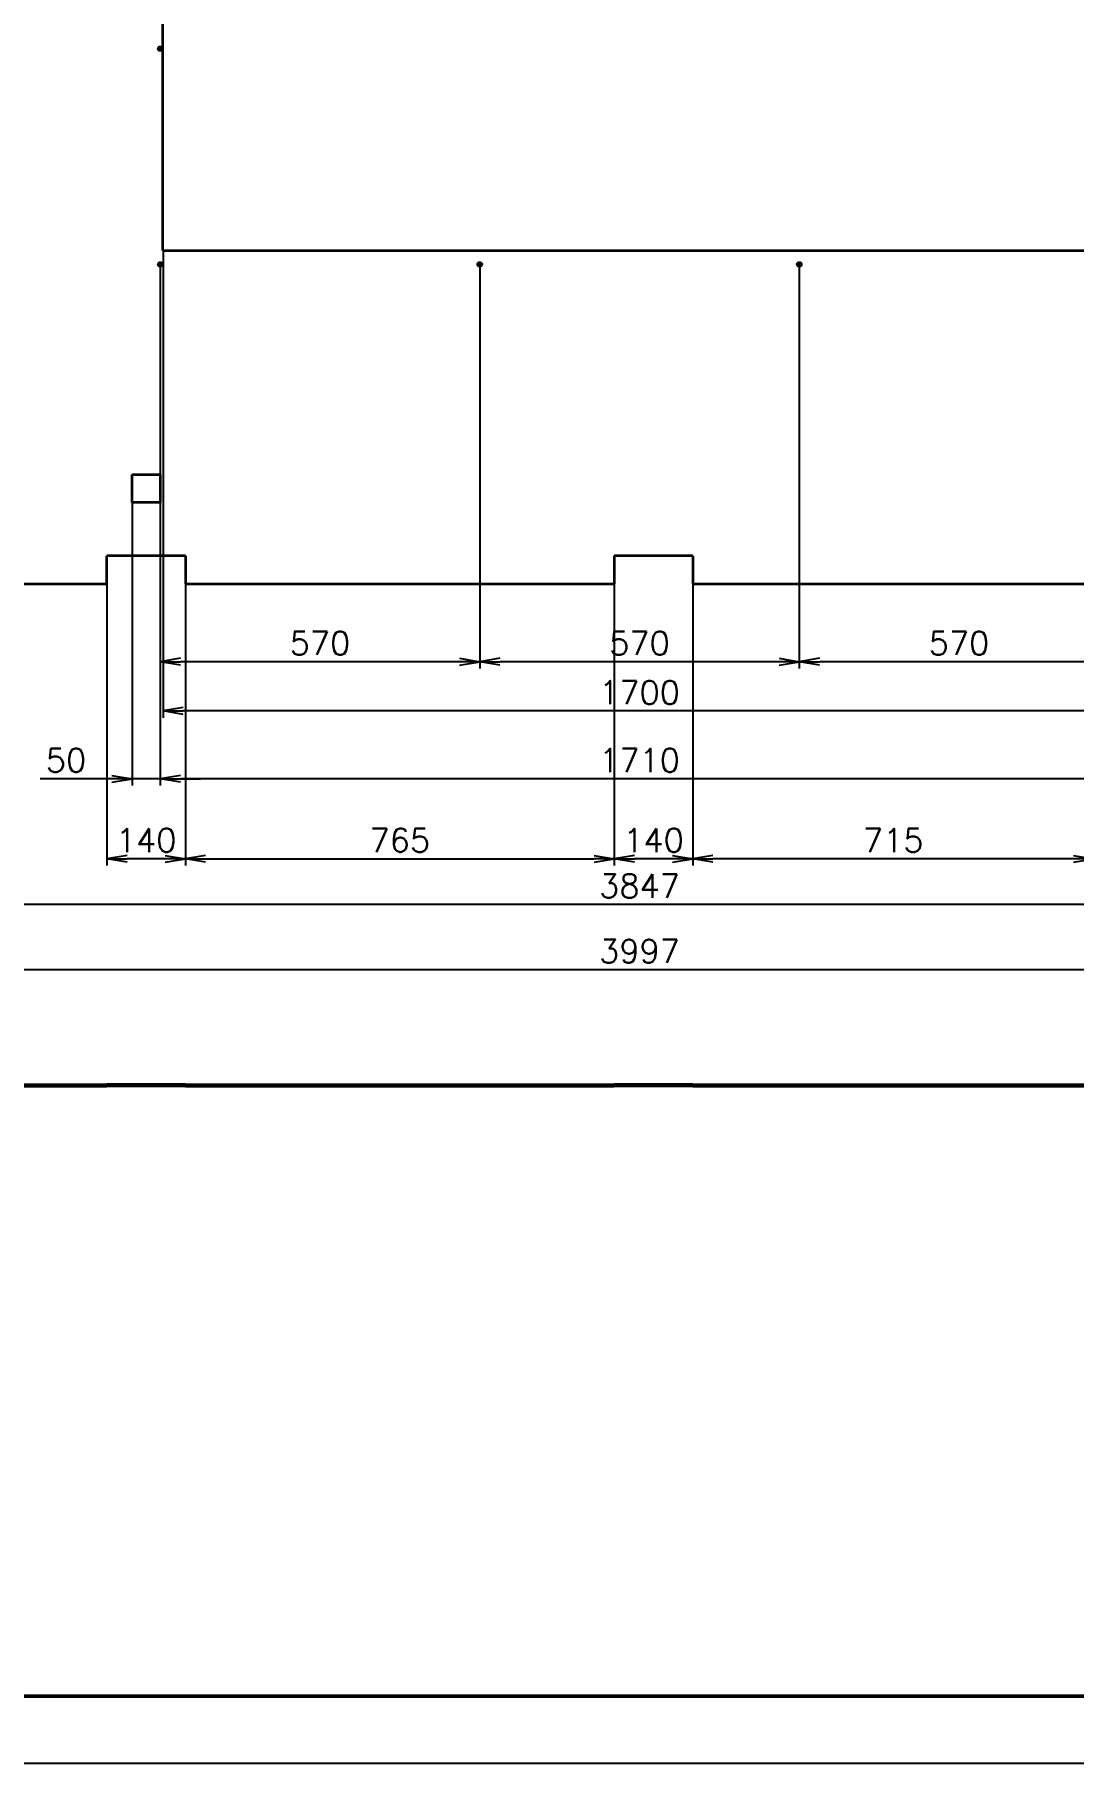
# Model space of a CAD drawing. Header units: millimetres. Extents: x -73083 to 81340, y -6859 to 6812.
# Drawn here: x 6687 to 8540, y -6850 to -3765 of the extents above; entities that cross this region are included whole.
import ezdxf

# ---------------------------------------------------------------- set-up
doc = ezdxf.new("R2010")
doc.units = ezdxf.units.MM
for name, pattern in [('AM_ISO02W050', [7.5, 6, -1.5]), ('CENTER-HOKUTO', [23, 20, -1, 1, -1]), ('DASHED', [15, 12, -3])]:
    doc.linetypes.add(name, pattern=pattern)
doc.layers.add('A3', color=7, linetype='Continuous', plot=False)
doc.layers.add('AM_HID', color=1, linetype='AM_ISO02W050', lineweight=25)
doc.layers.add('AM_VIS', color=7, linetype='Continuous', lineweight=50)
doc.layers.add('word_dim', color=253, linetype='Continuous')
doc.styles.get("Standard").update_dxf_attribs({"font": 'romans.shx', "bigfont": 'bigfont.shx'})
doc.dimstyles.new('STANDARD1-12', dxfattribs={"dimscale": 12, "dimtxt": 3.5, "dimasz": 3, "dimexe": 1, "dimexo": 0, "dimgap": 1, "dimtad": 3, "dimdec": 1, "dimdsep": 46, "dimtxsty": 'Standard', "dimblk1": 'OPEN', "dimblk2": 'OPEN', "dimsah": 1, "dimcen": 0, "dimclrd": 256, "dimclre": 256, "dimclrt": 3, "dimadec": 0, "dimazin": 0, "dimtfac": 1, "dimtdec": 1, "dimtmove": 0, "dimatfit": 3, "dimldrblk": 'OPEN', "dimfxl": 0, "dimtolj": 1, "dimtzin": 0, "dimarcsym": 0})

# ---------------------------------------------------------------- blocks, each defined once
blk = doc.blocks.new('_Open')
at = {"color": 0, "lineweight": -2}
for p, q in [((-1, 0.167), (0, 0)), ((-1, -0.167), (0, 0)), ((0, 0), (-1, 0))]:
    blk.add_line(p, q, dxfattribs=at)
blk = doc.blocks.new('*D2384')
at = {"layer": 'DEFPOINTS', "color": 0, "linetype": 'Continuous', "ltscale": 2}
for p in [(5767.5, -4745.5), (9764.5, -4745.2), (9764.5, -5433.8)]:
    blk.add_point(p, dxfattribs=at)
at = {"layer": 'word_dim', "linetype": 'Continuous', "lineweight": -2, "ltscale": 2}
for p, q in [((5767.5, -4745.5), (5767.5, -5445.8)), ((9764.5, -4745.2), (9764.5, -5445.8)), ((5803.5, -5433.8), (9728.5, -5433.8))]:
    blk.add_line(p, q, dxfattribs=at)
at = {"layer": 'word_dim', "linetype": 'Continuous', "lineweight": -2, "ltscale": 2, "xscale": 36, "yscale": 36, "zscale": 36, "rotation": 180}
blk.add_blockref('_Open', (5767.5, -5433.8), dxfattribs=at)
at = {"layer": 'word_dim', "linetype": 'Continuous', "lineweight": -2, "ltscale": 2, "xscale": 36, "yscale": 36, "zscale": 36}
blk.add_blockref('_Open', (9764.5, -5433.8), dxfattribs=at)
at = {"layer": 'word_dim', "color": 3, "linetype": 'Continuous', "ltscale": 2, "insert": (7766, -5400.8), "char_height": 42, "attachment_point": 5}
blk.add_mtext('\\A1;3997', dxfattribs=at)
blk = doc.blocks.new('*D2387')
at = {"layer": 'DEFPOINTS', "color": 0, "linetype": 'Continuous', "ltscale": 2}
for p in [(7861, -4745.3), (8576, -4745.3), (7861, -5235.9)]:
    blk.add_point(p, dxfattribs=at)
at = {"layer": 'word_dim', "linetype": 'Continuous', "lineweight": -2, "ltscale": 2}
for p, q in [((7861, -4745.3), (7861, -5247.9)), ((8576, -4745.3), (8576, -5247.9)), ((8540, -5235.9), (7897, -5235.9))]:
    blk.add_line(p, q, dxfattribs=at)
at = {"layer": 'word_dim', "linetype": 'Continuous', "lineweight": -2, "ltscale": 2, "xscale": 36, "yscale": 36, "zscale": 36, "rotation": 180}
blk.add_blockref('_Open', (7861, -5235.9), dxfattribs=at)
at = {"layer": 'word_dim', "linetype": 'Continuous', "lineweight": -2, "ltscale": 2, "xscale": 36, "yscale": 36, "zscale": 36}
blk.add_blockref('_Open', (8576, -5235.9), dxfattribs=at)
at = {"layer": 'word_dim', "color": 3, "linetype": 'Continuous', "ltscale": 2, "insert": (8218.5, -5202.9), "char_height": 42, "attachment_point": 5}
blk.add_mtext('\\A1;715', dxfattribs=at)
blk = doc.blocks.new('*D2388')
at = {"layer": 'DEFPOINTS', "color": 0, "linetype": 'Continuous', "ltscale": 2}
for p in [(7721, -4745.3), (7861, -4745.3), (7721, -5235.9)]:
    blk.add_point(p, dxfattribs=at)
at = {"layer": 'word_dim', "linetype": 'Continuous', "lineweight": -2, "ltscale": 2}
for p, q in [((7721, -4745.3), (7721, -5247.9)), ((7861, -4745.3), (7861, -5247.9)), ((7825, -5235.9), (7757, -5235.9))]:
    blk.add_line(p, q, dxfattribs=at)
at = {"layer": 'word_dim', "linetype": 'Continuous', "lineweight": -2, "ltscale": 2, "xscale": 36, "yscale": 36, "zscale": 36, "rotation": 180}
blk.add_blockref('_Open', (7721, -5235.9), dxfattribs=at)
at = {"layer": 'word_dim', "linetype": 'Continuous', "lineweight": -2, "ltscale": 2, "xscale": 36, "yscale": 36, "zscale": 36}
blk.add_blockref('_Open', (7861, -5235.9), dxfattribs=at)
at = {"layer": 'word_dim', "color": 3, "linetype": 'Continuous', "ltscale": 2, "insert": (7791, -5202.9), "char_height": 42, "attachment_point": 5}
blk.add_mtext('\\A1;140', dxfattribs=at)
blk = doc.blocks.new('*D2389')
at = {"layer": 'DEFPOINTS', "color": 0, "linetype": 'Continuous', "ltscale": 2}
for p in [(6956, -4745.4), (7721, -4745.4), (7721, -5235.9)]:
    blk.add_point(p, dxfattribs=at)
at = {"layer": 'word_dim', "linetype": 'Continuous', "lineweight": -2, "ltscale": 2}
for p, q in [((6956, -4745.4), (6956, -5247.9)), ((7721, -4745.4), (7721, -5247.9)), ((6992, -5235.9), (7685, -5235.9))]:
    blk.add_line(p, q, dxfattribs=at)
at = {"layer": 'word_dim', "linetype": 'Continuous', "lineweight": -2, "ltscale": 2, "xscale": 36, "yscale": 36, "zscale": 36, "rotation": 180}
blk.add_blockref('_Open', (6956, -5235.9), dxfattribs=at)
at = {"layer": 'word_dim', "linetype": 'Continuous', "lineweight": -2, "ltscale": 2, "xscale": 36, "yscale": 36, "zscale": 36}
blk.add_blockref('_Open', (7721, -5235.9), dxfattribs=at)
at = {"layer": 'word_dim', "color": 3, "linetype": 'Continuous', "ltscale": 2, "insert": (7338.5, -5202.9), "char_height": 42, "attachment_point": 5}
blk.add_mtext('\\A1;765', dxfattribs=at)
blk = doc.blocks.new('*D2390')
at = {"layer": 'DEFPOINTS', "color": 0, "linetype": 'Continuous', "ltscale": 2}
for p in [(6816, -4745.4), (6956, -4745.4), (6816, -5235.9)]:
    blk.add_point(p, dxfattribs=at)
at = {"layer": 'word_dim', "linetype": 'Continuous', "lineweight": -2, "ltscale": 2}
for p, q in [((6816, -4745.4), (6816, -5247.9)), ((6956, -4745.4), (6956, -5247.9)), ((6920, -5235.9), (6852, -5235.9))]:
    blk.add_line(p, q, dxfattribs=at)
at = {"layer": 'word_dim', "linetype": 'Continuous', "lineweight": -2, "ltscale": 2, "xscale": 36, "yscale": 36, "zscale": 36, "rotation": 180}
blk.add_blockref('_Open', (6816, -5235.9), dxfattribs=at)
at = {"layer": 'word_dim', "linetype": 'Continuous', "lineweight": -2, "ltscale": 2, "xscale": 36, "yscale": 36, "zscale": 36}
blk.add_blockref('_Open', (6956, -5235.9), dxfattribs=at)
at = {"layer": 'word_dim', "color": 3, "linetype": 'Continuous', "ltscale": 2, "insert": (6886, -5202.9), "char_height": 42, "attachment_point": 5}
blk.add_mtext('\\A1;140', dxfattribs=at)
blk = doc.blocks.new('*D2395')
at = {"layer": 'DEFPOINTS', "color": 0, "linetype": 'Continuous', "ltscale": 2}
for p in [(5842.5, -3895.4), (9689.5, -3895.2), (5842.5, -5317.4)]:
    blk.add_point(p, dxfattribs=at)
at = {"layer": 'word_dim', "linetype": 'Continuous', "lineweight": -2, "ltscale": 2}
for p, q in [((5842.5, -3895.4), (5842.5, -5329.4)), ((9689.5, -3895.2), (9689.5, -5329.4)), ((9653.5, -5317.4), (5878.5, -5317.4))]:
    blk.add_line(p, q, dxfattribs=at)
at = {"layer": 'word_dim', "linetype": 'Continuous', "lineweight": -2, "ltscale": 2, "xscale": 36, "yscale": 36, "zscale": 36, "rotation": 180}
blk.add_blockref('_Open', (5842.5, -5317.4), dxfattribs=at)
at = {"layer": 'word_dim', "linetype": 'Continuous', "lineweight": -2, "ltscale": 2, "xscale": 36, "yscale": 36, "zscale": 36}
blk.add_blockref('_Open', (9689.5, -5317.4), dxfattribs=at)
at = {"layer": 'word_dim', "color": 3, "linetype": 'Continuous', "ltscale": 2, "insert": (7766, -5284.4), "char_height": 42, "attachment_point": 5}
blk.add_mtext('\\A1;3847', dxfattribs=at)
blk = doc.blocks.new('*D2400')
at = {"layer": 'DEFPOINTS', "color": 0, "linetype": 'Continuous', "ltscale": 2}
for p in [(6911, -4600.4), (8621, -4600.2), (6911, -5093.2)]:
    blk.add_point(p, dxfattribs=at)
at = {"layer": 'word_dim', "linetype": 'Continuous', "lineweight": -2, "ltscale": 2}
for p, q in [((6911, -4600.4), (6911, -5105.2)), ((8621, -4600.2), (8621, -5105.2)), ((8585, -5093.2), (6947, -5093.2))]:
    blk.add_line(p, q, dxfattribs=at)
at = {"layer": 'word_dim', "linetype": 'Continuous', "lineweight": -2, "ltscale": 2, "xscale": 36, "yscale": 36, "zscale": 36, "rotation": 180}
blk.add_blockref('_Open', (6911, -5093.2), dxfattribs=at)
at = {"layer": 'word_dim', "linetype": 'Continuous', "lineweight": -2, "ltscale": 2, "xscale": 36, "yscale": 36, "zscale": 36}
blk.add_blockref('_Open', (8621, -5093.2), dxfattribs=at)
at = {"layer": 'word_dim', "color": 3, "linetype": 'Continuous', "ltscale": 2, "insert": (7766, -5060.2), "char_height": 42, "attachment_point": 5}
blk.add_mtext('\\A1;1710', dxfattribs=at)
blk = doc.blocks.new('*D2401')
at = {"layer": 'DEFPOINTS', "color": 0, "linetype": 'Continuous', "ltscale": 2}
for p in [(6861, -4600.4), (6911, -4600.4), (6861, -5093.2)]:
    blk.add_point(p, dxfattribs=at)
at = {"layer": 'word_dim', "linetype": 'Continuous', "lineweight": -2, "ltscale": 2}
for p, q in [((6861, -4600.4), (6861, -5105.2)), ((6911, -4600.4), (6911, -5105.2)), ((6825, -5093.2), (6697, -5093.2)), ((6911, -5093.2), (6861, -5093.2)), ((6947, -5093.2), (6983, -5093.2))]:
    blk.add_line(p, q, dxfattribs=at)
at = {"layer": 'word_dim', "linetype": 'Continuous', "lineweight": -2, "ltscale": 2, "xscale": 36, "yscale": 36, "zscale": 36}
blk.add_blockref('_Open', (6861, -5093.2), dxfattribs=at)
at = {"layer": 'word_dim', "linetype": 'Continuous', "lineweight": -2, "ltscale": 2, "xscale": 36, "yscale": 36, "zscale": 36, "rotation": 180}
blk.add_blockref('_Open', (6911, -5093.2), dxfattribs=at)
at = {"layer": 'word_dim', "color": 3, "linetype": 'Continuous', "ltscale": 2, "insert": (6743, -5060.2), "char_height": 42, "attachment_point": 5}
blk.add_mtext('\\A1;50', dxfattribs=at)
blk = doc.blocks.new('*D2406')
at = {"layer": 'DEFPOINTS', "color": 0, "linetype": 'Continuous', "ltscale": 2}
for p in [(6916, -4150.4), (8616, -4150.2), (6916, -4972.2)]:
    blk.add_point(p, dxfattribs=at)
at = {"layer": 'word_dim', "linetype": 'Continuous', "lineweight": -2, "ltscale": 2}
for p, q in [((6916, -4150.4), (6916, -4984.2)), ((8616, -4150.2), (8616, -4984.2)), ((8580, -4972.2), (6952, -4972.2))]:
    blk.add_line(p, q, dxfattribs=at)
at = {"layer": 'word_dim', "linetype": 'Continuous', "lineweight": -2, "ltscale": 2, "xscale": 36, "yscale": 36, "zscale": 36, "rotation": 180}
blk.add_blockref('_Open', (6916, -4972.2), dxfattribs=at)
at = {"layer": 'word_dim', "linetype": 'Continuous', "lineweight": -2, "ltscale": 2, "xscale": 36, "yscale": 36, "zscale": 36}
blk.add_blockref('_Open', (8616, -4972.2), dxfattribs=at)
at = {"layer": 'word_dim', "color": 3, "linetype": 'Continuous', "ltscale": 2, "insert": (7766, -4939.2), "char_height": 42, "attachment_point": 5}
blk.add_mtext('\\A1;1700', dxfattribs=at)
blk = doc.blocks.new('*D2421')
at = {"layer": 'DEFPOINTS', "color": 0, "linetype": 'Continuous', "ltscale": 2}
for p in [(8051, -4179.7), (8621, -4179.6), (8051, -4884.2)]:
    blk.add_point(p, dxfattribs=at)
at = {"layer": 'word_dim', "linetype": 'Continuous', "lineweight": -2, "ltscale": 2}
for p, q in [((8051, -4179.7), (8051, -4896.2)), ((8621, -4179.6), (8621, -4896.2)), ((8585, -4884.2), (8087, -4884.2))]:
    blk.add_line(p, q, dxfattribs=at)
at = {"layer": 'word_dim', "linetype": 'Continuous', "lineweight": -2, "ltscale": 2, "xscale": 36, "yscale": 36, "zscale": 36, "rotation": 180}
blk.add_blockref('_Open', (8051, -4884.2), dxfattribs=at)
at = {"layer": 'word_dim', "linetype": 'Continuous', "lineweight": -2, "ltscale": 2, "xscale": 36, "yscale": 36, "zscale": 36}
blk.add_blockref('_Open', (8621, -4884.2), dxfattribs=at)
at = {"layer": 'word_dim', "color": 3, "linetype": 'Continuous', "ltscale": 2, "insert": (8336, -4851.2), "char_height": 42, "attachment_point": 5}
blk.add_mtext('\\A1;570', dxfattribs=at)
blk = doc.blocks.new('*D2422')
at = {"layer": 'DEFPOINTS', "color": 0, "linetype": 'Continuous', "ltscale": 2}
for p in [(7481, -4179.7), (8051, -4179.7), (7481, -4884.2)]:
    blk.add_point(p, dxfattribs=at)
at = {"layer": 'word_dim', "linetype": 'Continuous', "lineweight": -2, "ltscale": 2}
for p, q in [((7481, -4179.7), (7481, -4896.2)), ((8051, -4179.7), (8051, -4896.2)), ((8015, -4884.2), (7517, -4884.2))]:
    blk.add_line(p, q, dxfattribs=at)
at = {"layer": 'word_dim', "linetype": 'Continuous', "lineweight": -2, "ltscale": 2, "xscale": 36, "yscale": 36, "zscale": 36, "rotation": 180}
blk.add_blockref('_Open', (7481, -4884.2), dxfattribs=at)
at = {"layer": 'word_dim', "linetype": 'Continuous', "lineweight": -2, "ltscale": 2, "xscale": 36, "yscale": 36, "zscale": 36}
blk.add_blockref('_Open', (8051, -4884.2), dxfattribs=at)
at = {"layer": 'word_dim', "color": 3, "linetype": 'Continuous', "ltscale": 2, "insert": (7766, -4851.2), "char_height": 42, "attachment_point": 5}
blk.add_mtext('\\A1;570', dxfattribs=at)
blk = doc.blocks.new('*D2423')
at = {"layer": 'DEFPOINTS', "color": 0, "linetype": 'Continuous', "ltscale": 2}
for p in [(6911, -4179.7), (7481, -4179.7), (6911, -4884.2)]:
    blk.add_point(p, dxfattribs=at)
at = {"layer": 'word_dim', "linetype": 'Continuous', "lineweight": -2, "ltscale": 2}
for p, q in [((6911, -4179.7), (6911, -4896.2)), ((7481, -4179.7), (7481, -4896.2)), ((7445, -4884.2), (6947, -4884.2))]:
    blk.add_line(p, q, dxfattribs=at)
at = {"layer": 'word_dim', "linetype": 'Continuous', "lineweight": -2, "ltscale": 2, "xscale": 36, "yscale": 36, "zscale": 36, "rotation": 180}
blk.add_blockref('_Open', (6911, -4884.2), dxfattribs=at)
at = {"layer": 'word_dim', "linetype": 'Continuous', "lineweight": -2, "ltscale": 2, "xscale": 36, "yscale": 36, "zscale": 36}
blk.add_blockref('_Open', (7481, -4884.2), dxfattribs=at)
at = {"layer": 'word_dim', "color": 3, "linetype": 'Continuous', "ltscale": 2, "insert": (7196, -4851.2), "char_height": 42, "attachment_point": 5}
blk.add_mtext('\\A1;570', dxfattribs=at)

msp = doc.modelspace()

# ---------------------------------------------------------------- linework, layer by layer
at = {"layer": 'A3', "linetype": 'Continuous'}
msp.add_lwpolyline([(4300.85786, -1810.23226), (11428.85786, -1810.23226), (11428.85786, -6850.23226), (4300.85786, -6850.23226)], close=True, dxfattribs=at)
at = {"layer": 'AM_HID', "linetype": 'DASHED', "lineweight": 13, "ltscale": 0.075}
for p, q in [((6860.87475, -5638.63304), (6860.87478, -5641.63304)), ((6860.98654, -5638.63304), (6860.98657, -5641.63304)), ((6907.41842, -5638.63256), (6907.41845, -5641.63256)), ((6907.4454, -5638.63256), (6907.44543, -5641.63256)), ((6907.47241, -5638.63256), (6907.47244, -5641.63256)), ((6910.87475, -5638.63256), (6910.87478, -5641.63256)), ((6910.9866, -5638.63256), (6910.98663, -5641.63256)), ((6914.41842, -5638.63256), (6914.41845, -5641.63256)), ((6914.4454, -5638.63256), (6914.44543, -5641.63256)), ((6914.47241, -5638.63256), (6914.47244, -5641.63256)), ((6915.97067, -5641.63256), (6915.97064, -5638.63256)), ((7477.41839, -5638.6267), (7477.41845, -5641.6267)), ((7477.47241, -5638.6267), (7477.47241, -5641.6267)), ((7484.41839, -5638.6267), (7484.41845, -5641.6267)), ((7484.47241, -5638.6267), (7484.47241, -5641.6267)), ((7520.88195, -5638.62621), (7520.88195, -5641.62621)), ((7650.88192, -5638.62499), (7650.88195, -5641.62499)), ((8047.41839, -5638.62084), (8047.41845, -5641.62084)), ((8047.47241, -5638.62084), (8047.47241, -5641.62084)), ((8054.41839, -5638.62059), (8054.41845, -5641.62059)), ((8054.47241, -5638.62059), (8054.47241, -5641.62059)), ((8530.88183, -5638.61571), (8530.88208, -5641.61571))]:
    msp.add_line(p, q, dxfattribs=at)
at = {"layer": 'AM_VIS', "lineweight": 35}
for p, q in [((6915.97064, -4150.36208), (6915.92016, -3430.36208)), ((6915.97064, -4150.36208), (8615.9707, -4150.24282)), ((6860.98309, -4550.36562), (6910.98309, -4550.36221)), ((6860.9866, -4600.36562), (6860.98309, -4550.36562)), ((6910.98309, -4550.36221), (6910.9866, -4600.36208)), ((6910.9866, -4600.36208), (6860.9866, -4600.36562)), ((6956.00927, -4695.36697), (6816.00927, -4695.37673)), ((6816.01275, -4745.37673), (6816.00927, -4695.37673)), ((6956.00927, -4695.36697), (6956.01278, -4745.36697)), ((7861.00927, -4695.30349), (7721.00927, -4695.31338)), ((7721.00927, -4695.31338), (7721.01281, -4745.31338)), ((7861.00927, -4695.30349), (7861.01281, -4745.30349)), ((5767.51269, -4745.45034), (6816.01275, -4745.37673)), ((6956.01278, -4745.36697), (7721.01281, -4745.31338)), ((7861.01281, -4745.30349), (8576.01269, -4745.25344)), ((5767.51269, -5638.64452), (6816.01275, -5638.63353)), ((5767.51269, -5641.64452), (6816.01281, -5641.63353)), ((6956.00927, -5638.63207), (6816.00927, -5638.63353)), ((6956.0093, -5641.63207), (6816.00933, -5641.63353)), ((6956.01278, -5638.63207), (7721.01281, -5638.62426)), ((6956.01281, -5641.63207), (7721.01281, -5641.62426)), ((7861.00927, -5638.62279), (7721.00927, -5638.62426)), ((7861.00927, -5641.62279), (7721.00927, -5641.62426)), ((7861.01281, -5638.62279), (8576.01269, -5638.61522)), ((7861.01281, -5641.62279), (8576.01269, -5641.61522))]:
    msp.add_line(p, q, dxfattribs=at)
at = {"layer": 'AM_VIS', "color": 2, "linetype": 'CENTER-HOKUTO', "ltscale": 2}
for p, q in [((6906.5704, -3790.36233), (6915.3204, -3790.36233)), ((6910.9454, -3794.73733), (6910.9454, -3785.98733)), ((6906.59741, -4175.36245), (6915.34741, -4175.36245)), ((6910.97241, -4179.73745), (6910.97241, -4170.98745)), ((7476.59741, -4175.32241), (7485.34741, -4175.32241)), ((7480.97241, -4179.69741), (7480.97241, -4170.94741)), ((8046.59741, -4175.28249), (8055.34741, -4175.28249)), ((8050.97241, -4179.65749), (8050.97241, -4170.90749))]:
    msp.add_line(p, q, dxfattribs=at)
at = {"layer": 'AM_VIS', "lineweight": 35, "ltscale": 0.075}
for p, q in [((6816.01275, -5638.63353), (6816.01281, -5641.63353)), ((6956.01278, -5638.63207), (6956.01281, -5641.63207)), ((7721.01281, -5638.62426), (7721.01281, -5641.62426)), ((7861.01281, -5638.62279), (7861.01281, -5641.62279))]:
    msp.add_line(p, q, dxfattribs=at)
at = {"layer": 'AM_VIS', "linetype": 'Continuous'}
msp.add_line((4600.85786, -6730.23226), (11308.85786, -6730.23226), dxfattribs=at)
at = {"layer": 'AM_VIS', "lineweight": 35}
for centre in [(6910.9454, -3790.36233), (6910.97241, -4175.36245), (7480.97241, -4175.32241), (8050.97241, -4175.28249)]:
    msp.add_circle(centre, 3.5, dxfattribs=at)

# ---------------------------------------------------------------- dimensions: what is measured, and where the dimension line sits
at = {"layer": 'word_dim', "linetype": 'Continuous', "ltscale": 2}
for base, p1, p2, picture, middle in [((5842.45312, -5317.40166), (9689.45312, -3895.17532), (5842.45312, -3895.44509), '*D2395', (7765.95312, -5284.40166)), ((6915.97064, -4972.1565), (8615.9707, -4150.24282), (6915.97064, -4150.362), '*D2406', (7765.97067, -4939.1565)), ((6910.97241, -4884.20415), (7480.97241, -4179.69741), (6910.97241, -4179.73745), '*D2423', (7195.97241, -4851.20415)), ((7480.97241, -4884.20415), (8050.97241, -4179.65749), (7480.97241, -4179.69741), '*D2422', (7765.97241, -4851.20415)), ((8050.97241, -4884.20415), (8620.97241, -4179.61758), (8050.97241, -4179.65749), '*D2421', (8335.97241, -4851.20415)), ((6860.9866, -5093.16321), (6910.9866, -4600.36208), (6860.9866, -4600.36559), '*D2401', (6742.9866, -5060.16321)), ((6910.9866, -5093.16321), (8621.00293, -4600.24246), (6910.9866, -4600.36208), '*D2400', (7765.99476, -5060.16321)), ((9764.51269, -5433.79071), (5767.51269, -4745.45034), (9764.51269, -4745.17022), '*D2384', (7766.01269, -5400.79071)), ((6816.01275, -5235.94757), (6956.01278, -4745.36697), (6816.01275, -4745.37671), '*D2390', (6886.01277, -5202.94757)), ((7721.01281, -5235.94757), (6956.01278, -4745.36697), (7721.01281, -4745.36697), '*D2389', (7338.5128, -5202.94757)), ((7721.01281, -5235.94757), (7861.01281, -4745.30349), (7721.01281, -4745.31338), '*D2388', (7791.01281, -5202.94757)), ((7861.01281, -5235.94757), (8576.01269, -4745.25344), (7861.01281, -4745.30406), '*D2387', (8218.51275, -5202.94757))]:
    dim = msp.add_linear_dim(base=base, p1=p1, p2=p2, dimstyle='STANDARD1-12', dxfattribs=at)
    dim.commit()
    dim.dimension.update_dxf_attribs({"geometry": picture, "text_midpoint": middle})

doc.saveas('drawing.dxf')
